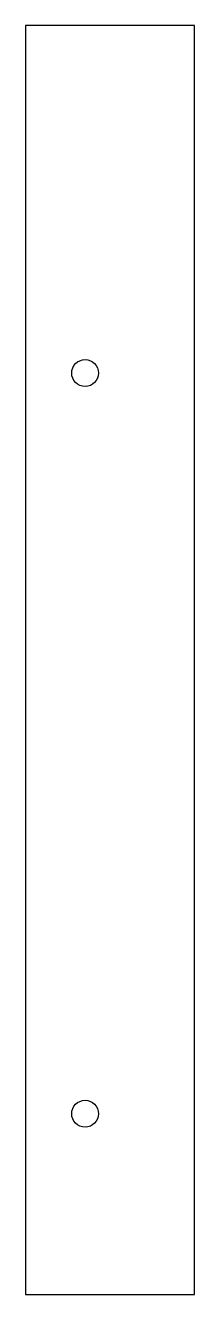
# Model space of a CAD drawing. Header units: metres. Extents: x 0 to 34, y 0 to 255.
import ezdxf

# ---------------------------------------------------------------- set-up
doc = ezdxf.new("R2010")
doc.units = ezdxf.units.M

msp = doc.modelspace()

# ---------------------------------------------------------------- linework, layer by layer
at = {"layer": 'CUT'}
for p, q in [((34, 255.4), (0, 255.4)), ((0, 255.4), (0, 0)), ((34, 0), (34, 255.4)), ((0, 0), (34, 0))]:
    msp.add_line(p, q, dxfattribs=at)
at = {"layer": 'HOLES'}
for centre in [(12, 185.4415), (12, 36.3958)]:
    msp.add_circle(centre, 2.7, dxfattribs=at)

doc.saveas('drawing.dxf')
